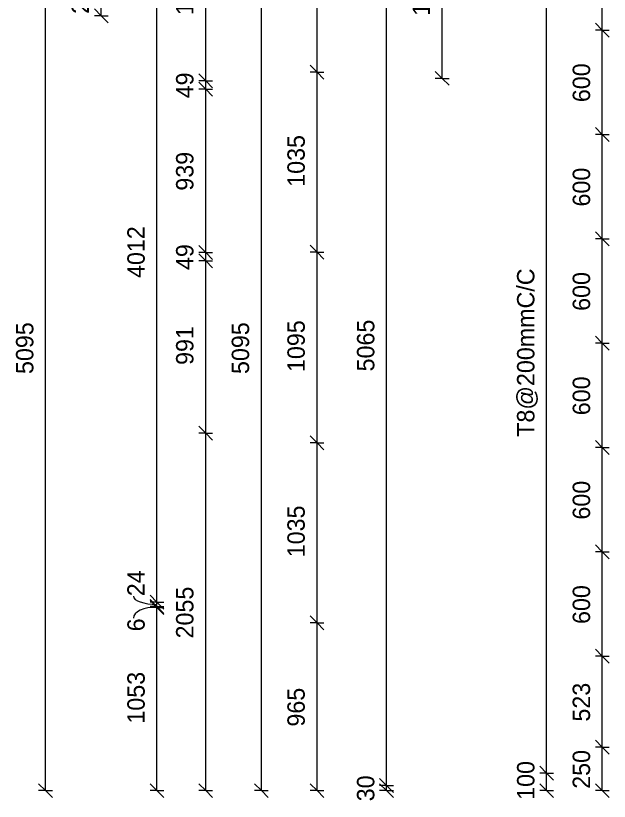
# Model space of a CAD drawing. Header units: millimetres. Extents: x -20451 to -7277, y -2190 to 7347.
# Drawn here: x -20451 to -17039, y -1456 to 3060 of the extents above; entities that cross this region are included whole.
import ezdxf

# ---------------------------------------------------------------- set-up
doc = ezdxf.new("R2010")
doc.units = ezdxf.units.MM
doc.layers.add('A-ANNO-DIMS', color=211, linetype='Continuous', lineweight=9)
doc.layers.add('A-ANNO-DIMS-40', color=211, linetype='Continuous', lineweight=9)
doc.styles.add('Nirmala UI Semilight', font='NirmalaS.ttf', dxfattribs={"height": 100})
doc.dimstyles.new('Arrow_Filled_-_2_5_NI_UI', dxfattribs={"dimscale": 304.8, "dimtxt": 104.736395, "dimasz": 0.262467, "dimexe": 0.131234, "dimexo": 0.0625, "dimgap": 0.131234, "dimtad": 1, "dimdec": 4, "dimzin": 0, "dimdsep": 46, "dimtxsty": 'Nirmala UI Semilight', "dimblk1": 'OBLIQUE', "dimblk2": 'OBLIQUE', "dimsah": 1, "dimcen": 0.09, "dimazin": 0, "dimtfac": 1, "dimtdec": 4, "dimtix": 1, "dimtmove": 0, "dimatfit": 3, "dimfxl": 0.131234, "dimfxlon": 1, "dimtvp": 1, "dimtolj": 1, "dimtzin": 0, "dimarcsym": 2})
doc.dimstyles.new('Arrow_Filled_-_2_5_NI_UI_2', dxfattribs={"dimscale": 304.8, "dimtxt": 104.736395, "dimasz": 0.262467, "dimexe": 0.131234, "dimexo": 0.0625, "dimgap": 0.131234, "dimtad": 1, "dimdec": 4, "dimzin": 0, "dimdsep": 46, "dimtxsty": 'Nirmala UI Semilight', "dimblk1": 'OBLIQUE', "dimblk2": 'OBLIQUE', "dimsah": 1, "dimcen": 0.09, "dimazin": 0, "dimtfac": 1, "dimtdec": 4, "dimtix": 1, "dimtmove": 1, "dimatfit": 3, "dimfxl": 0.131234, "dimfxlon": 1, "dimtvp": 1, "dimtolj": 1, "dimtzin": 0, "dimarcsym": 2})

# ---------------------------------------------------------------- blocks, each defined once
blk = doc.blocks.new('DIMBLOCK8-Elevation Front')
at = {"layer": 'A-ANNO-DIMS-40'}
for p, q in [((-20278.6, 3700), (-20318.6, 3740)), ((-20278.6, 3700), (-20318.6, 3700)), ((-20278.6, -1395), (-20278.6, 3700)), ((-20278.6, 3700), (-20238.6, 3660)), ((-20278.6, 3700), (-20238.6, 3700)), ((-20278.6, -1395), (-20318.6, -1355)), ((-20278.6, -1395), (-20318.6, -1395)), ((-20278.6, -1395), (-20238.6, -1435)), ((-20278.6, -1395), (-20238.6, -1395))]:
    blk.add_line(p, q, dxfattribs=at)
at = {"layer": 'A-ANNO-DIMS-40', "color": 0, "insert": (-20449, 1000.2), "char_height": 100, "width": 365.625, "attachment_point": 1, "rotation": 90, "line_spacing_factor": 1.142579, "style": 'Nirmala UI Semilight'}
blk.add_mtext('5095', dxfattribs=at)
blk = doc.blocks.new('_Oblique')
at = {"color": 0, "linetype": 'ByBlock', "lineweight": -2}
blk.add_line((-0.5, -0.5), (0.5, 0.5), dxfattribs=at)
blk = doc.blocks.new('DIMBLOCK9-Elevation Front')
at = {"layer": 'A-ANNO-DIMS-40'}
for p, q in [((-19958.6, 3310), (-19998.6, 3350)), ((-19958.6, 3310), (-19998.6, 3310)), ((-19958.6, 3060), (-19958.6, 3310)), ((-19958.6, 3310), (-19918.6, 3270)), ((-19958.6, 3310), (-19918.6, 3310)), ((-19958.6, 3060), (-19998.6, 3100)), ((-19958.6, 3060), (-19998.6, 3060)), ((-19958.6, 3060), (-19918.6, 3020)), ((-19958.6, 3060), (-19918.6, 3060))]:
    blk.add_line(p, q, dxfattribs=at)
at = {"layer": 'A-ANNO-DIMS-40', "color": 0, "insert": (-20129, 3070.7), "char_height": 100, "width": 274.219, "attachment_point": 1, "rotation": 90, "line_spacing_factor": 1.142579, "style": 'Nirmala UI Semilight'}
blk.add_mtext('250', dxfattribs=at)
blk = doc.blocks.new('DIMBLOCK11-Elevation Front')
at = {"layer": 'A-ANNO-DIMS-40'}
for p, q in [((-18718.6, -430), (-18758.6, -390)), ((-18718.6, -430), (-18758.6, -430)), ((-18718.6, -1395), (-18718.6, -430)), ((-18718.6, -430), (-18678.6, -470)), ((-18718.6, -430), (-18678.6, -430)), ((-18718.6, -1395), (-18758.6, -1355)), ((-18718.6, -1395), (-18758.6, -1395)), ((-18718.6, -1395), (-18678.6, -1435)), ((-18718.6, -1395), (-18678.6, -1395))]:
    blk.add_line(p, q, dxfattribs=at)
at = {"layer": 'A-ANNO-DIMS-40', "color": 0, "insert": (-18889, -1026.8), "char_height": 100, "width": 274.219, "attachment_point": 1, "rotation": 90, "line_spacing_factor": 1.142579, "style": 'Nirmala UI Semilight'}
blk.add_mtext('965', dxfattribs=at)
blk = doc.blocks.new('DIMBLOCK12-Elevation Front')
at = {"layer": 'A-ANNO-DIMS-40'}
for p, q in [((-18718.6, 605), (-18758.6, 645)), ((-18718.6, 605), (-18758.6, 605)), ((-18718.6, -430), (-18718.6, 605)), ((-18718.6, 605), (-18678.6, 565)), ((-18718.6, 605), (-18678.6, 605)), ((-18718.6, -430), (-18758.6, -390)), ((-18718.6, -430), (-18758.6, -430)), ((-18718.6, -430), (-18678.6, -470)), ((-18718.6, -430), (-18678.6, -430))]:
    blk.add_line(p, q, dxfattribs=at)
at = {"layer": 'A-ANNO-DIMS-40', "color": 0, "insert": (-18889, -53.4), "char_height": 100, "width": 338.203, "attachment_point": 1, "rotation": 90, "line_spacing_factor": 1.142579, "style": 'Nirmala UI Semilight'}
blk.add_mtext('1035', dxfattribs=at)
blk = doc.blocks.new('DIMBLOCK13-Elevation Front')
at = {"layer": 'A-ANNO-DIMS-40'}
for p, q in [((-18718.6, 1700), (-18758.6, 1740)), ((-18718.6, 1700), (-18758.6, 1700)), ((-18718.6, 605), (-18718.6, 1700)), ((-18718.6, 1700), (-18678.6, 1660)), ((-18718.6, 1700), (-18678.6, 1700)), ((-18718.6, 605), (-18758.6, 645)), ((-18718.6, 605), (-18758.6, 605)), ((-18718.6, 605), (-18678.6, 565)), ((-18718.6, 605), (-18678.6, 605))]:
    blk.add_line(p, q, dxfattribs=at)
at = {"layer": 'A-ANNO-DIMS-40', "color": 0, "insert": (-18889, 1011.6), "char_height": 100, "width": 338.203, "attachment_point": 1, "rotation": 90, "line_spacing_factor": 1.142579, "style": 'Nirmala UI Semilight'}
blk.add_mtext('1095', dxfattribs=at)
blk = doc.blocks.new('DIMBLOCK14-Elevation Front')
at = {"layer": 'A-ANNO-DIMS-40'}
for p, q in [((-18718.6, 2735), (-18758.6, 2775)), ((-18718.6, 2735), (-18758.6, 2735)), ((-18718.6, 1700), (-18718.6, 2735)), ((-18718.6, 2735), (-18678.6, 2695)), ((-18718.6, 2735), (-18678.6, 2735)), ((-18718.6, 1700), (-18758.6, 1740)), ((-18718.6, 1700), (-18758.6, 1700)), ((-18718.6, 1700), (-18678.6, 1660)), ((-18718.6, 1700), (-18678.6, 1700))]:
    blk.add_line(p, q, dxfattribs=at)
at = {"layer": 'A-ANNO-DIMS-40', "color": 0, "insert": (-18889, 2076.6), "char_height": 100, "width": 338.203, "attachment_point": 1, "rotation": 90, "line_spacing_factor": 1.142579, "style": 'Nirmala UI Semilight'}
blk.add_mtext('1035', dxfattribs=at)
blk = doc.blocks.new('DIMBLOCK15-Elevation Front')
at = {"layer": 'A-ANNO-DIMS-40'}
for p, q in [((-18718.6, 3700), (-18758.6, 3740)), ((-18718.6, 3700), (-18758.6, 3700)), ((-18718.6, 2735), (-18718.6, 3700)), ((-18718.6, 3700), (-18678.6, 3660)), ((-18718.6, 3700), (-18678.6, 3700)), ((-18718.6, 2735), (-18758.6, 2775)), ((-18718.6, 2735), (-18758.6, 2735)), ((-18718.6, 2735), (-18678.6, 2695)), ((-18718.6, 2735), (-18678.6, 2735))]:
    blk.add_line(p, q, dxfattribs=at)
at = {"layer": 'A-ANNO-DIMS-40', "color": 0, "insert": (-18889, 3103.2), "char_height": 100, "width": 274.219, "attachment_point": 1, "rotation": 90, "line_spacing_factor": 1.142579, "style": 'Nirmala UI Semilight'}
blk.add_mtext('965', dxfattribs=at)
blk = doc.blocks.new('DIMBLOCK32-Elevation Front')
at = {"layer": 'A-ANNO-DIMS-40'}
for p, q in [((-17998.6, 3700), (-18038.6, 3740)), ((-17998.6, 3700), (-18038.6, 3700)), ((-17998.6, 2700), (-17998.6, 3700)), ((-17998.6, 3700), (-17958.6, 3660)), ((-17998.6, 3700), (-17958.6, 3700)), ((-17998.6, 2700), (-18038.6, 2740)), ((-17998.6, 2700), (-18038.6, 2700)), ((-17998.6, 2700), (-17958.6, 2660)), ((-17998.6, 2700), (-17958.6, 2700))]:
    blk.add_line(p, q, dxfattribs=at)
at = {"layer": 'A-ANNO-DIMS-40', "color": 0, "insert": (-18169, 3059.1), "char_height": 100, "width": 338.203, "attachment_point": 1, "rotation": 90, "line_spacing_factor": 1.142579, "style": 'Nirmala UI Semilight'}
blk.add_mtext('1000', dxfattribs=at)
blk = doc.blocks.new('DIMBLOCK35-Elevation Front')
at = {"layer": 'A-ANNO-DIMS-40'}
for p, q in [((-17398.6, -1295), (-17438.6, -1255)), ((-17398.6, -1295), (-17438.6, -1295)), ((-17398.6, -1395), (-17398.6, -1295)), ((-17398.6, -1295), (-17358.6, -1335)), ((-17398.6, -1295), (-17358.6, -1295)), ((-17398.6, -1395), (-17438.6, -1355)), ((-17398.6, -1395), (-17438.6, -1395)), ((-17398.6, -1395), (-17358.6, -1435)), ((-17398.6, -1395), (-17358.6, -1395))]:
    blk.add_line(p, q, dxfattribs=at)
at = {"layer": 'A-ANNO-DIMS-40', "color": 0, "insert": (-17569, -1447.8), "char_height": 100, "width": 246.797, "attachment_point": 1, "rotation": 90, "line_spacing_factor": 1.142579, "style": 'Nirmala UI Semilight'}
blk.add_mtext('100', dxfattribs=at)
blk = doc.blocks.new('DIMBLOCK36-Elevation Front')
at = {"layer": 'A-ANNO-DIMS-40'}
for p, q in [((-17398.6, 3560), (-17438.6, 3600)), ((-17398.6, 3560), (-17438.6, 3560)), ((-17398.6, -1295), (-17398.6, 3560)), ((-17398.6, 3560), (-17358.6, 3520)), ((-17398.6, 3560), (-17358.6, 3560)), ((-17398.6, -1295), (-17438.6, -1255)), ((-17398.6, -1295), (-17438.6, -1295)), ((-17398.6, -1295), (-17358.6, -1335)), ((-17398.6, -1295), (-17358.6, -1295))]:
    blk.add_line(p, q, dxfattribs=at)
at = {"layer": 'A-ANNO-DIMS-40', "color": 0, "insert": (-17569, 639.3), "char_height": 100, "width": 1183.712, "attachment_point": 1, "rotation": 90, "line_spacing_factor": 1.142579, "style": 'Nirmala UI Semilight'}
blk.add_mtext('T8@200mmC/C', dxfattribs=at)
blk = doc.blocks.new('DIMBLOCK48-Elevation Front')
at = {"layer": 'A-ANNO-DIMS-40'}
for p, q in [((-17078.6, -1145), (-17118.6, -1105)), ((-17078.6, -1145), (-17118.6, -1145)), ((-17078.6, -1395), (-17078.6, -1145)), ((-17078.6, -1145), (-17038.6, -1185)), ((-17078.6, -1145), (-17038.6, -1145)), ((-17078.6, -1395), (-17118.6, -1355)), ((-17078.6, -1395), (-17118.6, -1395)), ((-17078.6, -1395), (-17038.6, -1435)), ((-17078.6, -1395), (-17038.6, -1395))]:
    blk.add_line(p, q, dxfattribs=at)
at = {"layer": 'A-ANNO-DIMS-40', "color": 0, "insert": (-17249, -1384.3), "char_height": 100, "width": 274.219, "attachment_point": 1, "rotation": 90, "line_spacing_factor": 1.142579, "style": 'Nirmala UI Semilight'}
blk.add_mtext('250', dxfattribs=at)
blk = doc.blocks.new('DIMBLOCK49-Elevation Front')
at = {"layer": 'A-ANNO-DIMS-40'}
for p, q in [((-17078.6, -622.5), (-17118.6, -582.5)), ((-17078.6, -622.5), (-17118.6, -622.5)), ((-17078.6, -1145), (-17078.6, -622.5)), ((-17078.6, -622.5), (-17038.6, -662.5)), ((-17078.6, -622.5), (-17038.6, -622.5)), ((-17078.6, -1145), (-17118.6, -1105)), ((-17078.6, -1145), (-17118.6, -1145)), ((-17078.6, -1145), (-17038.6, -1185)), ((-17078.6, -1145), (-17038.6, -1145))]:
    blk.add_line(p, q, dxfattribs=at)
at = {"layer": 'A-ANNO-DIMS-40', "color": 0, "insert": (-17249, -998), "char_height": 100, "width": 274.219, "attachment_point": 1, "rotation": 90, "line_spacing_factor": 1.142579, "style": 'Nirmala UI Semilight'}
blk.add_mtext('523', dxfattribs=at)
blk = doc.blocks.new('DIMBLOCK50-Elevation Front')
at = {"layer": 'A-ANNO-DIMS-40'}
for p, q in [((-17078.6, -22.5), (-17118.6, 17.5)), ((-17078.6, -22.5), (-17118.6, -22.5)), ((-17078.6, -622.5), (-17078.6, -22.5)), ((-17078.6, -22.5), (-17038.6, -62.5)), ((-17078.6, -22.5), (-17038.6, -22.5)), ((-17078.6, -622.5), (-17118.6, -582.5)), ((-17078.6, -622.5), (-17118.6, -622.5)), ((-17078.6, -622.5), (-17038.6, -662.5)), ((-17078.6, -622.5), (-17038.6, -622.5))]:
    blk.add_line(p, q, dxfattribs=at)
at = {"layer": 'A-ANNO-DIMS-40', "color": 0, "insert": (-17249, -436.8), "char_height": 100, "width": 274.219, "attachment_point": 1, "rotation": 90, "line_spacing_factor": 1.142579, "style": 'Nirmala UI Semilight'}
blk.add_mtext('600', dxfattribs=at)
blk = doc.blocks.new('DIMBLOCK51-Elevation Front')
at = {"layer": 'A-ANNO-DIMS-40'}
for p, q in [((-17078.6, 577.5), (-17118.6, 617.5)), ((-17078.6, 577.5), (-17118.6, 577.5)), ((-17078.6, -22.5), (-17078.6, 577.5)), ((-17078.6, 577.5), (-17038.6, 537.5)), ((-17078.6, 577.5), (-17038.6, 577.5)), ((-17078.6, -22.5), (-17118.6, 17.5)), ((-17078.6, -22.5), (-17118.6, -22.5)), ((-17078.6, -22.5), (-17038.6, -62.5)), ((-17078.6, -22.5), (-17038.6, -22.5))]:
    blk.add_line(p, q, dxfattribs=at)
at = {"layer": 'A-ANNO-DIMS-40', "color": 0, "insert": (-17249, 163.2), "char_height": 100, "width": 274.219, "attachment_point": 1, "rotation": 90, "line_spacing_factor": 1.142579, "style": 'Nirmala UI Semilight'}
blk.add_mtext('600', dxfattribs=at)
blk = doc.blocks.new('DIMBLOCK52-Elevation Front')
at = {"layer": 'A-ANNO-DIMS-40'}
for p, q in [((-17078.6, 1177.5), (-17118.6, 1217.5)), ((-17078.6, 1177.5), (-17118.6, 1177.5)), ((-17078.6, 577.5), (-17078.6, 1177.5)), ((-17078.6, 1177.5), (-17038.6, 1137.5)), ((-17078.6, 1177.5), (-17038.6, 1177.5)), ((-17078.6, 577.5), (-17118.6, 617.5)), ((-17078.6, 577.5), (-17118.6, 577.5)), ((-17078.6, 577.5), (-17038.6, 537.5)), ((-17078.6, 577.5), (-17038.6, 577.5))]:
    blk.add_line(p, q, dxfattribs=at)
at = {"layer": 'A-ANNO-DIMS-40', "color": 0, "insert": (-17249, 763.2), "char_height": 100, "width": 274.219, "attachment_point": 1, "rotation": 90, "line_spacing_factor": 1.142579, "style": 'Nirmala UI Semilight'}
blk.add_mtext('600', dxfattribs=at)
blk = doc.blocks.new('DIMBLOCK53-Elevation Front')
at = {"layer": 'A-ANNO-DIMS-40'}
for p, q in [((-17078.6, 1777.5), (-17118.6, 1817.5)), ((-17078.6, 1777.5), (-17118.6, 1777.5)), ((-17078.6, 1177.5), (-17078.6, 1777.5)), ((-17078.6, 1777.5), (-17038.6, 1737.5)), ((-17078.6, 1777.5), (-17038.6, 1777.5)), ((-17078.6, 1177.5), (-17118.6, 1217.5)), ((-17078.6, 1177.5), (-17118.6, 1177.5)), ((-17078.6, 1177.5), (-17038.6, 1137.5)), ((-17078.6, 1177.5), (-17038.6, 1177.5))]:
    blk.add_line(p, q, dxfattribs=at)
at = {"layer": 'A-ANNO-DIMS-40', "color": 0, "insert": (-17249, 1363.2), "char_height": 100, "width": 274.219, "attachment_point": 1, "rotation": 90, "line_spacing_factor": 1.142579, "style": 'Nirmala UI Semilight'}
blk.add_mtext('600', dxfattribs=at)
blk = doc.blocks.new('DIMBLOCK54-Elevation Front')
at = {"layer": 'A-ANNO-DIMS-40'}
for p, q in [((-17078.6, 2377.5), (-17118.6, 2417.5)), ((-17078.6, 2377.5), (-17118.6, 2377.5)), ((-17078.6, 1777.5), (-17078.6, 2377.5)), ((-17078.6, 2377.5), (-17038.6, 2337.5)), ((-17078.6, 2377.5), (-17038.6, 2377.5)), ((-17078.6, 1777.5), (-17118.6, 1817.5)), ((-17078.6, 1777.5), (-17118.6, 1777.5)), ((-17078.6, 1777.5), (-17038.6, 1737.5)), ((-17078.6, 1777.5), (-17038.6, 1777.5))]:
    blk.add_line(p, q, dxfattribs=at)
at = {"layer": 'A-ANNO-DIMS-40', "color": 0, "insert": (-17249, 1963.2), "char_height": 100, "width": 274.219, "attachment_point": 1, "rotation": 90, "line_spacing_factor": 1.142579, "style": 'Nirmala UI Semilight'}
blk.add_mtext('600', dxfattribs=at)
blk = doc.blocks.new('DIMBLOCK55-Elevation Front')
at = {"layer": 'A-ANNO-DIMS-40'}
for p, q in [((-17078.6, 2977.5), (-17118.6, 3017.5)), ((-17078.6, 2977.5), (-17118.6, 2977.5)), ((-17078.6, 2377.5), (-17078.6, 2977.5)), ((-17078.6, 2977.5), (-17038.6, 2937.5)), ((-17078.6, 2977.5), (-17038.6, 2977.5)), ((-17078.6, 2377.5), (-17118.6, 2417.5)), ((-17078.6, 2377.5), (-17118.6, 2377.5)), ((-17078.6, 2377.5), (-17038.6, 2337.5)), ((-17078.6, 2377.5), (-17038.6, 2377.5))]:
    blk.add_line(p, q, dxfattribs=at)
at = {"layer": 'A-ANNO-DIMS-40', "color": 0, "insert": (-17249, 2563.2), "char_height": 100, "width": 274.219, "attachment_point": 1, "rotation": 90, "line_spacing_factor": 1.142579, "style": 'Nirmala UI Semilight'}
blk.add_mtext('600', dxfattribs=at)
blk = doc.blocks.new('DIMBLOCK56-Elevation Front')
at = {"layer": 'A-ANNO-DIMS-40'}
for p, q in [((-17078.6, 3500), (-17118.6, 3540)), ((-17078.6, 3500), (-17118.6, 3500)), ((-17078.6, 2977.5), (-17078.6, 3500)), ((-17078.6, 3500), (-17038.6, 3460)), ((-17078.6, 3500), (-17038.6, 3500)), ((-17078.6, 2977.5), (-17118.6, 3017.5)), ((-17078.6, 2977.5), (-17118.6, 2977.5)), ((-17078.6, 2977.5), (-17038.6, 2937.5)), ((-17078.6, 2977.5), (-17038.6, 2977.5))]:
    blk.add_line(p, q, dxfattribs=at)
at = {"layer": 'A-ANNO-DIMS-40', "color": 0, "insert": (-17249, 3124.5), "char_height": 100, "width": 274.219, "attachment_point": 1, "rotation": 90, "line_spacing_factor": 1.142579, "style": 'Nirmala UI Semilight'}
blk.add_mtext('523', dxfattribs=at)
blk = doc.blocks.new('DIMBLOCK64-Elevation Front')
at = {"layer": 'A-ANNO-DIMS-40'}
for p, q in [((-18318.6, -1365), (-18358.6, -1325)), ((-18318.6, -1395), (-18358.6, -1355)), ((-18318.6, -1365), (-18358.6, -1365)), ((-18318.6, -1395), (-18358.6, -1395)), ((-18318.6, -1395), (-18318.6, -1365)), ((-18318.6, -1365), (-18278.6, -1405)), ((-18318.6, -1365), (-18278.6, -1365)), ((-18318.6, -1395), (-18278.6, -1435)), ((-18318.6, -1395), (-18278.6, -1395))]:
    blk.add_line(p, q, dxfattribs=at)
at = {"layer": 'A-ANNO-DIMS-40', "color": 0, "insert": (-18489, -1456.2), "char_height": 100, "width": 182.813, "attachment_point": 1, "rotation": 90, "line_spacing_factor": 1.142579, "style": 'Nirmala UI Semilight'}
blk.add_mtext('30', dxfattribs=at)
blk = doc.blocks.new('DIMBLOCK65-Elevation Front')
at = {"layer": 'A-ANNO-DIMS-40'}
for p, q in [((-18318.6, 3700), (-18358.6, 3740)), ((-18318.6, 3700), (-18358.6, 3700)), ((-18318.6, -1365), (-18318.6, 3700)), ((-18318.6, 3700), (-18278.6, 3660)), ((-18318.6, 3700), (-18278.6, 3700)), ((-18318.6, -1365), (-18358.6, -1325)), ((-18318.6, -1365), (-18358.6, -1365)), ((-18318.6, -1365), (-18278.6, -1405)), ((-18318.6, -1365), (-18278.6, -1365))]:
    blk.add_line(p, q, dxfattribs=at)
at = {"layer": 'A-ANNO-DIMS-40', "color": 0, "insert": (-18489, 1015.2), "char_height": 100, "width": 365.625, "attachment_point": 1, "rotation": 90, "line_spacing_factor": 1.142579, "style": 'Nirmala UI Semilight'}
blk.add_mtext('5065', dxfattribs=at)
blk = doc.blocks.new('DIMBLOCK67-Elevation Front')
at = {"layer": 'A-ANNO-DIMS-40'}
for p, q in [((-19038.6, 3700), (-19078.6, 3740)), ((-19038.6, 3700), (-19078.6, 3700)), ((-19038.6, -1395), (-19038.6, 3700)), ((-19038.6, 3700), (-18998.6, 3660)), ((-19038.6, 3700), (-18998.6, 3700)), ((-19038.6, -1395), (-19078.6, -1355)), ((-19038.6, -1395), (-19078.6, -1395)), ((-19038.6, -1395), (-18998.6, -1435)), ((-19038.6, -1395), (-18998.6, -1395))]:
    blk.add_line(p, q, dxfattribs=at)
at = {"layer": 'A-ANNO-DIMS-40', "color": 0, "insert": (-19209, 1000.2), "char_height": 100, "width": 365.625, "attachment_point": 1, "rotation": 90, "line_spacing_factor": 1.142579, "style": 'Nirmala UI Semilight'}
blk.add_mtext('5095', dxfattribs=at)
blk = doc.blocks.new('DIMBLOCK78-Elevation Front')
at = {"layer": 'A-ANNO-DIMS-40'}
for p, q in [((-19358.6, 660), (-19398.6, 700)), ((-19358.6, 660), (-19398.6, 660)), ((-19358.6, -1395), (-19358.6, 660)), ((-19358.6, 660), (-19318.6, 620)), ((-19358.6, 660), (-19318.6, 660)), ((-19358.6, -1395), (-19398.6, -1355)), ((-19358.6, -1395), (-19398.6, -1395)), ((-19358.6, -1395), (-19318.6, -1435)), ((-19358.6, -1395), (-19318.6, -1395))]:
    blk.add_line(p, q, dxfattribs=at)
at = {"layer": 'A-ANNO-DIMS-40', "color": 0, "insert": (-19529, -519.9), "char_height": 100, "width": 365.625, "attachment_point": 1, "rotation": 90, "line_spacing_factor": 1.142579, "style": 'Nirmala UI Semilight'}
blk.add_mtext('2055', dxfattribs=at)
blk = doc.blocks.new('DIMBLOCK79-Elevation Front')
at = {"layer": 'A-ANNO-DIMS-40'}
for p, q in [((-19358.6, 1650.7), (-19398.6, 1690.7)), ((-19358.6, 1650.7), (-19398.6, 1650.7)), ((-19358.6, 660), (-19358.6, 1650.7)), ((-19358.6, 1650.7), (-19318.6, 1610.7)), ((-19358.6, 1650.7), (-19318.6, 1650.7)), ((-19358.6, 660), (-19398.6, 700)), ((-19358.6, 660), (-19398.6, 660)), ((-19358.6, 660), (-19318.6, 620)), ((-19358.6, 660), (-19318.6, 660))]:
    blk.add_line(p, q, dxfattribs=at)
at = {"layer": 'A-ANNO-DIMS-40', "color": 0, "insert": (-19529, 1052.5), "char_height": 100, "width": 246.797, "attachment_point": 1, "rotation": 90, "line_spacing_factor": 1.142579, "style": 'Nirmala UI Semilight'}
blk.add_mtext('991', dxfattribs=at)
blk = doc.blocks.new('DIMBLOCK80-Elevation Front')
at = {"layer": 'A-ANNO-DIMS-40'}
for p, q in [((-19358.6, 1699.2), (-19398.6, 1739.2)), ((-19358.6, 1699.2), (-19398.6, 1699.2)), ((-19358.6, 1650.7), (-19398.6, 1690.7)), ((-19358.6, 1650.7), (-19358.6, 1699.2)), ((-19358.6, 1699.2), (-19318.6, 1659.2)), ((-19358.6, 1699.2), (-19318.6, 1699.2)), ((-19358.6, 1650.7), (-19398.6, 1650.7)), ((-19358.6, 1650.7), (-19318.6, 1610.7)), ((-19358.6, 1650.7), (-19318.6, 1650.7))]:
    blk.add_line(p, q, dxfattribs=at)
at = {"layer": 'A-ANNO-DIMS-40', "color": 0, "insert": (-19529, 1597.8), "char_height": 100, "width": 185.098, "attachment_point": 1, "rotation": 90, "line_spacing_factor": 1.142579, "style": 'Nirmala UI Semilight'}
blk.add_mtext('49', dxfattribs=at)
blk = doc.blocks.new('DIMBLOCK81-Elevation Front')
at = {"layer": 'A-ANNO-DIMS-40'}
for p, q in [((-19358.6, 2637.8), (-19398.6, 2677.8)), ((-19358.6, 2637.8), (-19398.6, 2637.8)), ((-19358.6, 1699.2), (-19358.6, 2637.8)), ((-19358.6, 2637.8), (-19318.6, 2597.8)), ((-19358.6, 2637.8), (-19318.6, 2637.8)), ((-19358.6, 1699.2), (-19398.6, 1739.2)), ((-19358.6, 1699.2), (-19398.6, 1699.2)), ((-19358.6, 1699.2), (-19318.6, 1659.2)), ((-19358.6, 1699.2), (-19318.6, 1699.2))]:
    blk.add_line(p, q, dxfattribs=at)
at = {"layer": 'A-ANNO-DIMS-40', "color": 0, "insert": (-19529, 2054.2), "char_height": 100, "width": 274.219, "attachment_point": 1, "rotation": 90, "line_spacing_factor": 1.142579, "style": 'Nirmala UI Semilight'}
blk.add_mtext('939', dxfattribs=at)
blk = doc.blocks.new('DIMBLOCK82-Elevation Front')
at = {"layer": 'A-ANNO-DIMS-40'}
for p, q in [((-19358.6, 2686.3), (-19398.6, 2726.3)), ((-19358.6, 2686.3), (-19398.6, 2686.3)), ((-19358.6, 2637.8), (-19398.6, 2677.8)), ((-19358.6, 2637.8), (-19358.6, 2686.3)), ((-19358.6, 2686.3), (-19318.6, 2646.3)), ((-19358.6, 2686.3), (-19318.6, 2686.3)), ((-19358.6, 2637.8), (-19398.6, 2637.8)), ((-19358.6, 2637.8), (-19318.6, 2597.8)), ((-19358.6, 2637.8), (-19318.6, 2637.8))]:
    blk.add_line(p, q, dxfattribs=at)
at = {"layer": 'A-ANNO-DIMS-40', "color": 0, "insert": (-19529, 2584.9), "char_height": 100, "width": 185.098, "attachment_point": 1, "rotation": 90, "line_spacing_factor": 1.142579, "style": 'Nirmala UI Semilight'}
blk.add_mtext('49', dxfattribs=at)
blk = doc.blocks.new('DIMBLOCK83-Elevation Front')
at = {"layer": 'A-ANNO-DIMS-40'}
for p, q in [((-19358.6, 3700), (-19398.6, 3740)), ((-19358.6, 3700), (-19398.6, 3700)), ((-19358.6, 2686.3), (-19358.6, 3700)), ((-19358.6, 3700), (-19318.6, 3660)), ((-19358.6, 3700), (-19318.6, 3700)), ((-19358.6, 2686.3), (-19398.6, 2726.3)), ((-19358.6, 2686.3), (-19398.6, 2686.3)), ((-19358.6, 2686.3), (-19318.6, 2646.3)), ((-19358.6, 2686.3), (-19318.6, 2686.3))]:
    blk.add_line(p, q, dxfattribs=at)
at = {"layer": 'A-ANNO-DIMS-40', "color": 0, "insert": (-19529, 3062.7), "char_height": 100, "width": 313.067, "attachment_point": 1, "rotation": 90, "line_spacing_factor": 1.142579, "style": 'Nirmala UI Semilight'}
blk.add_mtext('1014', dxfattribs=at)
blk = doc.blocks.new('DIMBLOCK84-Elevation Front')
at = {"layer": 'A-ANNO-DIMS-40'}
for p, q in [((-19638.6, -342.3), (-19678.6, -302.3)), ((-19638.6, -342.3), (-19678.6, -342.3)), ((-19638.6, -1395), (-19638.6, -342.3)), ((-19638.6, -342.3), (-19598.6, -382.3)), ((-19638.6, -342.3), (-19598.6, -342.3)), ((-19638.6, -1395), (-19678.6, -1355)), ((-19638.6, -1395), (-19678.6, -1395)), ((-19638.6, -1395), (-19598.6, -1435)), ((-19638.6, -1395), (-19598.6, -1395))]:
    blk.add_line(p, q, dxfattribs=at)
at = {"layer": 'A-ANNO-DIMS-40', "color": 0, "insert": (-19809, -1009.6), "char_height": 100, "width": 338.203, "attachment_point": 1, "rotation": 90, "line_spacing_factor": 1.142579, "style": 'Nirmala UI Semilight'}
blk.add_mtext('1053', dxfattribs=at)
blk = doc.blocks.new('DIMBLOCK85-Elevation Front')
at = {"layer": 'A-ANNO-DIMS-40'}
for p, q in [((-19638.6, -336.3), (-19678.6, -296.3)), ((-19638.6, -342.3), (-19678.6, -302.3)), ((-19638.6, -336.3), (-19678.6, -336.3)), ((-19638.6, -342.3), (-19678.6, -342.3)), ((-19638.6, -342.3), (-19638.6, -336.3)), ((-19638.6, -336.3), (-19598.6, -376.3)), ((-19638.6, -336.3), (-19598.6, -336.3)), ((-19638.6, -342.3), (-19598.6, -382.3)), ((-19638.6, -342.3), (-19598.6, -342.3))]:
    blk.add_line(p, q, dxfattribs=at)
blk.add_ellipse((-19638.6, -403), major_axis=(-135.2, 0), ratio=0.471285, start_param=4.712389, end_param=6.283185, dxfattribs=at)
at = {"layer": 'A-ANNO-DIMS-40', "color": 0, "insert": (-19809, -479.2), "char_height": 100, "width": 91.406, "attachment_point": 1, "rotation": 90, "line_spacing_factor": 1.142579, "style": 'Nirmala UI Semilight'}
blk.add_mtext('6', dxfattribs=at)
blk = doc.blocks.new('DIMBLOCK86-Elevation Front')
at = {"layer": 'A-ANNO-DIMS-40'}
for p, q in [((-19638.6, -311.9), (-19678.6, -271.9)), ((-19638.6, -336.3), (-19678.6, -296.3)), ((-19638.6, -311.9), (-19678.6, -311.9)), ((-19638.6, -336.3), (-19638.6, -311.9)), ((-19638.6, -311.9), (-19598.6, -351.9)), ((-19638.6, -311.9), (-19598.6, -311.9)), ((-19638.6, -336.3), (-19678.6, -336.3)), ((-19638.6, -336.3), (-19598.6, -376.3)), ((-19638.6, -336.3), (-19598.6, -336.3))]:
    blk.add_line(p, q, dxfattribs=at)
blk.add_ellipse((-19638.6, -277.3), major_axis=(135.2, 0), ratio=0.345991, start_param=3.141593, end_param=4.712389, dxfattribs=at)
at = {"layer": 'A-ANNO-DIMS-40', "color": 0, "insert": (-19809, -277.3), "char_height": 100, "width": 185.098, "attachment_point": 1, "rotation": 90, "line_spacing_factor": 1.142579, "style": 'Nirmala UI Semilight'}
blk.add_mtext('24', dxfattribs=at)
blk = doc.blocks.new('DIMBLOCK87-Elevation Front')
at = {"layer": 'A-ANNO-DIMS-40'}
for p, q in [((-19638.6, 3700), (-19678.6, 3740)), ((-19638.6, 3700), (-19678.6, 3700)), ((-19638.6, -311.9), (-19638.6, 3700)), ((-19638.6, 3700), (-19598.6, 3660)), ((-19638.6, 3700), (-19598.6, 3700)), ((-19638.6, -311.9), (-19678.6, -271.9)), ((-19638.6, -311.9), (-19678.6, -311.9)), ((-19638.6, -311.9), (-19598.6, -351.9)), ((-19638.6, -311.9), (-19598.6, -311.9))]:
    blk.add_line(p, q, dxfattribs=at)
at = {"layer": 'A-ANNO-DIMS-40', "color": 0, "insert": (-19809, 1552.2), "char_height": 100, "width": 340.488, "attachment_point": 1, "rotation": 90, "line_spacing_factor": 1.142579, "style": 'Nirmala UI Semilight'}
blk.add_mtext('4012', dxfattribs=at)

msp = doc.modelspace()

# ---------------------------------------------------------------- dimensions: what is measured, and where the dimension line sits
at = {"layer": 'A-ANNO-DIMS'}
for base, p1, p2, override, picture, middle in [((-20278.56208, 3700), (-20238.56208, -1395), (-20238.56208, 3700), {"dimpost": '<>', "dimfxl": 5095}, 'DIMBLOCK8-Elevation Front', (-20370.27059, 1152.5)), ((-19638.56208, 3700), (-19598.56208, -311.88203), (-19598.56208, 3700), {"dimpost": '<>', "dimfxl": 4011.882029}, 'DIMBLOCK87-Elevation Front', (-19730.51466, 1694.05899)), ((-19358.56208, 3700), (-19318.56208, 2686.29837), (-19318.56208, 3700), {"dimpost": '<>', "dimfxl": 1013.701634}, 'DIMBLOCK83-Elevation Front', (-19450.51466, 3193.14918)), ((-19038.56208, 3700), (-18998.56208, -1395), (-18998.56208, 3700), {"dimpost": '<>', "dimfxl": 5095}, 'DIMBLOCK67-Elevation Front', (-19130.27059, 1152.5)), ((-18718.56208, 3700), (-18678.56208, 2735), (-18678.56208, 3700), {"dimpost": '<>', "dimfxl": 965}, 'DIMBLOCK15-Elevation Front', (-18810.27059, 3217.5)), ((-18318.56208, 3700), (-18278.56208, -1365), (-18278.56208, 3700), {"dimpost": '<>', "dimfxl": 5065}, 'DIMBLOCK65-Elevation Front', (-18410.27059, 1167.5)), ((-17998.56208, 3700), (-17958.56208, 2700), (-17958.56208, 3700), {"dimpost": '<>', "dimfxl": 1000}, 'DIMBLOCK32-Elevation Front', (-18090.51466, 3200)), ((-17078.56208, 3500), (-17038.56208, 2977.5), (-17038.56208, 3500), {"dimpost": '<>', "dimfxl": 522.5}, 'DIMBLOCK56-Elevation Front', (-17170.23572, 3238.75)), ((-19958.56208, 3310), (-19918.56208, 3060), (-19918.56208, 3310), {"dimpost": '<>', "dimfxl": 250}, 'DIMBLOCK9-Elevation Front', (-20050.23572, 3185)), ((-17078.56208, 2977.5), (-17038.56208, 2377.5), (-17038.56208, 2977.5), {"dimpost": '<>', "dimfxl": 600}, 'DIMBLOCK55-Elevation Front', (-17170.27059, 2677.5)), ((-19358.56208, 2686.29837), (-19318.56208, 2637.77556), (-19318.56208, 2686.29837), {"dimpost": '<>', "dimfxl": 48.522802}, 'DIMBLOCK82-Elevation Front', (-19450.27059, 2662.03696)), ((-18718.56208, 2735), (-18678.56208, 1700), (-18678.56208, 2735), {"dimpost": '<>', "dimfxl": 1035}, 'DIMBLOCK14-Elevation Front', (-18810.54953, 2217.5)), ((-19358.56208, 2637.77556), (-19318.56208, 1699.18428), (-19318.56208, 2637.77556), {"dimpost": '<>', "dimfxl": 938.591287}, 'DIMBLOCK81-Elevation Front', (-19450.27059, 2168.47992)), ((-17078.56208, 2377.5), (-17038.56208, 1777.5), (-17038.56208, 2377.5), {"dimpost": '<>', "dimfxl": 600}, 'DIMBLOCK54-Elevation Front', (-17170.27059, 2077.5)), ((-17078.56208, 1777.5), (-17038.56208, 1177.5), (-17038.56208, 1777.5), {"dimpost": '<>', "dimfxl": 600}, 'DIMBLOCK53-Elevation Front', (-17170.27059, 1477.5)), ((-19358.56208, 1699.18428), (-19318.56208, 1650.66147), (-19318.56208, 1699.18428), {"dimpost": '<>', "dimfxl": 48.522802}, 'DIMBLOCK80-Elevation Front', (-19450.27059, 1674.92287)), ((-18718.56208, 1700), (-18678.56208, 605), (-18678.56208, 1700), {"dimpost": '<>', "dimfxl": 1095}, 'DIMBLOCK13-Elevation Front', (-18810.54953, 1152.5)), ((-19358.56208, 1650.66147), (-19318.56208, 659.97768), (-19318.56208, 1650.66147), {"dimpost": '<>', "dimfxl": 990.68379}, 'DIMBLOCK79-Elevation Front', (-19450.54953, 1155.31958)), ((-17078.56208, 1177.5), (-17038.56208, 577.5), (-17038.56208, 1177.5), {"dimpost": '<>', "dimfxl": 600}, 'DIMBLOCK52-Elevation Front', (-17170.27059, 877.5)), ((-19358.56208, 659.97768), (-19318.56208, -1395), (-19318.56208, 659.97768), {"dimpost": '<>', "dimfxl": 2054.977684}, 'DIMBLOCK78-Elevation Front', (-19450.23572, -367.51116)), ((-18718.56208, 605), (-18678.56208, -430), (-18678.56208, 605), {"dimpost": '<>', "dimfxl": 1035}, 'DIMBLOCK12-Elevation Front', (-18810.54953, 87.5)), ((-17078.56208, 577.5), (-17038.56208, -22.5), (-17038.56208, 577.5), {"dimpost": '<>', "dimfxl": 600}, 'DIMBLOCK51-Elevation Front', (-17170.27059, 277.5)), ((-17078.56208, -22.5), (-17038.56208, -622.5), (-17038.56208, -22.5), {"dimpost": '<>', "dimfxl": 600}, 'DIMBLOCK50-Elevation Front', (-17170.27059, -322.5)), ((-19638.56208, -342.34384), (-19598.56208, -1395), (-19598.56208, -342.34384), {"dimpost": '<>', "dimfxl": 1052.656159}, 'DIMBLOCK84-Elevation Front', (-19730.54953, -868.67192)), ((-18718.56208, -430), (-18678.56208, -1395), (-18678.56208, -430), {"dimpost": '<>', "dimfxl": 965}, 'DIMBLOCK11-Elevation Front', (-18810.27059, -912.5)), ((-17078.56208, -622.5), (-17038.56208, -1145), (-17038.56208, -622.5), {"dimpost": '<>', "dimfxl": 522.5}, 'DIMBLOCK49-Elevation Front', (-17170.27059, -883.75)), ((-17078.56208, -1145), (-17038.56208, -1395), (-17038.56208, -1145), {"dimpost": '<>', "dimfxl": 250}, 'DIMBLOCK48-Elevation Front', (-17170.23572, -1270)), ((-17398.56208, -1295), (-17358.56208, -1395), (-17358.56208, -1295), {"dimpost": '<>', "dimfxl": 100}, 'DIMBLOCK35-Elevation Front', (-17490.51466, -1345)), ((-18318.56208, -1365), (-18278.56208, -1395), (-18278.56208, -1365), {"dimpost": '<>', "dimfxl": 30}, 'DIMBLOCK64-Elevation Front', (-18410.27059, -1380))]:
    dim = msp.add_linear_dim(base=base, p1=p1, p2=p2, angle=90, dimstyle='Arrow_Filled_-_2_5_NI_UI', override=override, dxfattribs=at)
    dim.commit()
    dim.dimension.update_dxf_attribs({"geometry": picture, "text_midpoint": middle})
dim = msp.add_linear_dim(base=(-17398.56208, 3560), p1=(-17358.56208, -1295), p2=(-17358.56208, 3560), angle=90, text='T8@200mmC/C', dimstyle='Arrow_Filled_-_2_5_NI_UI', override={"dimpost": '<>', "dimfxl": 4855}, dxfattribs=at)
dim.commit()
dim.dimension.update_dxf_attribs({"geometry": 'DIMBLOCK36-Elevation Front', "text_midpoint": (-17497.69736, 1132.5)})
for base, p1, p2, override, picture, middle in [((-19638.5620779, -311.8820294), (-19598.5620779, -336.2514787), (-19598.5620779, -311.8820294), {"dimpost": '<>', "dimfxl": 24.369449}, 'DIMBLOCK86-Elevation Front', (-19742.3641806, -184.7347562)), ((-19638.56208, -336.25148), (-19598.56208, -342.34384), (-19598.56208, -336.25148), {"dimpost": '<>', "dimfxl": 6.092362}, 'DIMBLOCK85-Elevation Front', (-19742.36418, -433.49115))]:
    dim = msp.add_linear_dim(base=base, p1=p1, p2=p2, angle=90, dimstyle='Arrow_Filled_-_2_5_NI_UI_2', override=override, dxfattribs=at)
    dim.commit()
    dim.dimension.update_dxf_attribs({"geometry": picture, "text_midpoint": middle, "dimtype": 160, "text_rotation": 90})

doc.saveas('drawing.dxf')
